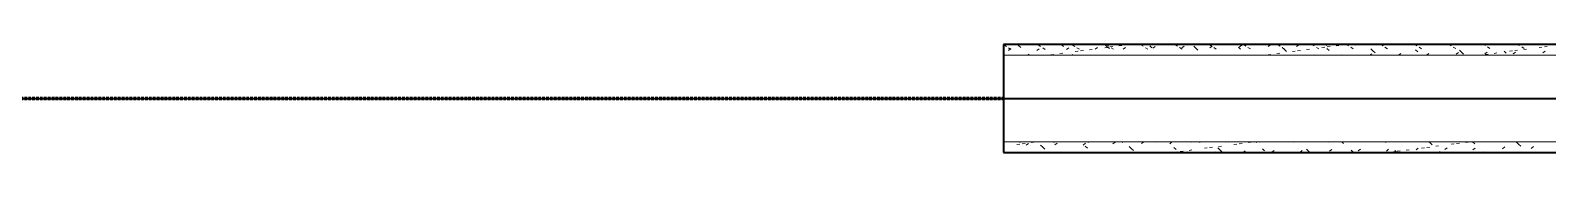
# Model space of a CAD drawing. Header units: millimetres. Extents: x -4948 to 42228, y -4856 to 69378.
# Drawn here: x 27384 to 29138, y 19530 to 19655 of the extents above; entities that cross this region are included whole.
import ezdxf

# ---------------------------------------------------------------- set-up
doc = ezdxf.new("R2010")
doc.units = ezdxf.units.MM
doc.linetypes.add('Штрих 3 х 1_5 мм', pattern=[4.5, 3, -1.5])
for name, color, linetype, lineweight in [('A-AREA', 32, 'Continuous', 9), ('A-DETL', 90, 'Continuous', 9), ('A-WALL', 113, 'Continuous', 13), ('A-WALL-PATT', 111, 'Continuous', 13), ('I-WALL', 2, 'Continuous', 13)]:
    doc.layers.add(name, color=color, linetype=linetype, lineweight=lineweight)

# ---------------------------------------------------------------- blocks, each defined once
blk = doc.blocks.new('27ELB-RD-AR-0000-BIM_rvt-1-1 этаж отм_ _0_000 лотки')
at = {"layer": 'A-AREA', "color": 252, "linetype": 'Штрих 3 х 1_5 мм', "lineweight": 70}
blk.add_line((26508.9, 19592.1), (28508.9, 19592.1), dxfattribs=at)
at = {"layer": 'A-DETL', "color": 252, "lineweight": 35}
blk.add_line((26508.9, 19592.1), (30708.9, 19592.1), dxfattribs=at)
at = {"layer": 'A-WALL', "color": 252, "lineweight": 9}
for p, q in [((30646.4, 19642.1), (28508.9, 19642.1)), ((30646.4, 19542.1), (28508.9, 19542.1))]:
    blk.add_line(p, q, dxfattribs=at)
at = {"layer": 'A-WALL-PATT', "color": 252, "linetype": 'Continuous', "lineweight": 9}
for p, q in [((28509.4, 19654.1), (28512.3, 19652.3)), ((28514.8, 19650.6), (28517.6, 19648.8)), ((28514.9, 19647.7), (28517.6, 19649.8)), ((28525.4, 19654.6), (28526.5, 19653.6)), ((28526.5, 19653.6), (28526.5, 19653.6)), ((28526.5, 19653.6), (28529, 19651.3)), ((28537.6, 19643.5), (28539, 19642.1)), ((28547.4, 19647.6), (28550.1, 19649.6)), ((28549, 19654.1), (28551.8, 19652.3)), ((28554.3, 19650.7), (28557.2, 19648.9)), ((28563.8, 19642.6), (28567.1, 19643.1)), ((28574.1, 19644), (28577.4, 19644.4)), ((28575.7, 19654.6), (28578.2, 19652.3)), ((28581.7, 19648.8), (28584.4, 19650.9)), ((28588.4, 19643), (28589.4, 19642.1)), ((28588.5, 19654.2), (28591.4, 19652.4)), ((28591.9, 19646.3), (28595.2, 19646.8)), ((28593.9, 19650.8), (28596.7, 19649)), ((28598, 19647.1), (28601.3, 19647.6)), ((28608.3, 19648.5), (28611.6, 19648.9)), ((28615, 19649.2), (28617.6, 19651.3)), ((28626, 19650.8), (28629.4, 19651.3)), ((28626.6, 19654.2), (28628.9, 19652)), ((28628.1, 19654.3), (28630.9, 19652.5)), ((28628.9, 19652), (28628.9, 19652)), ((28628.9, 19652), (28631.4, 19649.8)), ((28632.1, 19651.7), (28635.5, 19652.1)), ((28633.4, 19650.9), (28636.3, 19649.1)), ((28642.5, 19653), (28645.8, 19653.4)), ((28647.5, 19649.1), (28650.1, 19651.1)), ((28667.6, 19654.3), (28670.5, 19652.5)), ((28673, 19650.9), (28675.8, 19649.1)), ((28678.1, 19653), (28680.6, 19650.8)), ((28681.8, 19650.3), (28684.4, 19652.4)), ((28707.2, 19654.4), (28710, 19652.6)), ((28712.5, 19651), (28715.4, 19649.2)), ((28715, 19650.7), (28717.7, 19652.8)), ((28728.9, 19652.6), (28731.3, 19650.5)), ((28731.3, 19650.5), (28731.3, 19650.5)), ((28731.3, 19650.5), (28733.8, 19648.2)), ((28746.7, 19654.5), (28749.6, 19652.7)), ((28747.5, 19650.6), (28750.1, 19652.6)), ((28752.1, 19651.1), (28754.9, 19649.3)), ((28780.5, 19651.5), (28783, 19649.2)), ((28781.8, 19651.8), (28784.4, 19653.9)), ((28786.3, 19654.6), (28789.1, 19652.8)), ((28791.6, 19651.2), (28794.5, 19649.4)), ((28814.8, 19642.8), (28818.1, 19643.2)), ((28815, 19652.3), (28817.7, 19654.3)), ((28825.1, 19644.2), (28828.4, 19644.6)), ((28825.9, 19654.6), (28828.7, 19652.8)), ((28831.2, 19651.2), (28834, 19649.4)), ((28831.3, 19651.1), (28833.7, 19648.9)), ((28833.7, 19648.9), (28833.7, 19648.9)), ((28833.7, 19648.9), (28836.1, 19646.6)), ((28842.9, 19646.5), (28846.2, 19646.9)), ((28847.5, 19652.1), (28850.2, 19654.1)), ((28849, 19647.3), (28852.3, 19647.8)), ((28859.3, 19648.7), (28862.6, 19649.1)), ((28865.6, 19654.6), (28868.2, 19652.9)), ((28867.2, 19642.1), (28868.1, 19642.8)), ((28870.7, 19651.3), (28873.6, 19649.5)), ((28877.1, 19651), (28880.4, 19651.4)), ((28881.8, 19653.3), (28883.5, 19654.6)), ((28882.9, 19649.9), (28885.4, 19647.7)), ((28883.1, 19651.8), (28886.5, 19652.3)), ((28893.5, 19653.2), (28896.8, 19653.6)), ((28899.9, 19642.1), (28900.6, 19642.7)), ((28905.2, 19654.6), (28907.8, 19653)), ((28910.3, 19651.4), (28913.1, 19649.6)), ((28915.1, 19653.8), (28916.2, 19654.6)), ((28932.6, 19642.1), (28934.9, 19643.9)), ((28933.7, 19649.5), (28936.1, 19647.3)), ((28936.1, 19647.3), (28936.1, 19647.3)), ((28936.1, 19647.3), (28938.5, 19645.1)), ((28944.9, 19654.6), (28947.3, 19653.1)), ((28947.6, 19653.6), (28948.8, 19654.6)), ((28949.8, 19651.4), (28952.7, 19649.6)), ((28965.5, 19642.3), (28968.1, 19644.3)), ((28984.6, 19654.6), (28986.9, 19653.1)), ((28985.3, 19648.4), (28987.8, 19646.1)), ((28989.4, 19651.5), (28992.2, 19649.7)), ((28998, 19642.1), (29000.6, 19644.2)), ((29024.2, 19654.6), (29026.4, 19653.2)), ((29028.9, 19651.6), (29031.8, 19649.8)), ((29032.3, 19643.4), (29034.9, 19645.4)), ((29036.1, 19647.9), (29038.4, 19645.8)), ((29038.4, 19645.8), (29038.4, 19645.8)), ((29038.4, 19645.8), (29040.9, 19643.5)), ((29063.9, 19654.6), (29066, 19653.3)), ((29065.5, 19643.8), (29068.2, 19645.8)), ((29065.8, 19643), (29069.1, 19643.4)), ((29068.5, 19651.7), (29071.3, 19649.9)), ((29076.1, 19644.3), (29079.4, 19644.8)), ((29087.7, 19646.8), (29090.1, 19644.5)), ((29093.9, 19646.7), (29097.2, 19647.1)), ((29098, 19643.6), (29100.7, 19645.7)), ((29100, 19647.5), (29103.3, 19647.9)), ((29103.5, 19654.6), (29105.5, 19653.3)), ((29108, 19651.7), (29110.9, 19649.9)), ((29110.3, 19648.8), (29113.6, 19649.3)), ((29128.1, 19651.2), (29131.4, 19651.6)), ((29132.3, 19644.9), (29135, 19646.9)), ((29134.2, 19652), (29137.5, 19652.4)), ((28559.6, 19642.1), (28561, 19642.3)), ((28809.3, 19642.1), (28812, 19642.4)), ((28834.5, 19642.1), (28834.9, 19642.4)), ((29059.7, 19642.2), (29063, 19642.6)), ((28524.4, 19538.8), (28527.8, 19539.3)), ((28526.5, 19542.1), (28528.1, 19541.1)), ((28530.5, 19539.6), (28533.9, 19540.1)), ((28535.3, 19537.9), (28538, 19540)), ((28540.9, 19541), (28544.2, 19541.4)), ((28551.9, 19538), (28554.3, 19535.9)), ((28566.2, 19542.1), (28567.7, 19541.2)), ((28568.5, 19538.4), (28571.2, 19540.4)), ((28601, 19538.2), (28603.7, 19540.3)), ((28605.9, 19542.1), (28607.2, 19541.2)), ((28635.3, 19539.5), (28638, 19541.5)), ((28645.5, 19542.1), (28646.8, 19541.3)), ((28668.6, 19539.9), (28671.2, 19541.9)), ((28685.2, 19542.1), (28686.3, 19541.4)), ((28701.1, 19539.7), (28703.7, 19541.8)), ((28724.8, 19542.1), (28725.9, 19541.4)), ((28735.4, 19541), (28736.9, 19542.1)), ((28764.5, 19542.1), (28765.4, 19541.5)), ((28768.6, 19541.4), (28769.5, 19542.1)), ((28775.4, 19539), (28778.8, 19539.4)), ((28781.5, 19539.8), (28784.9, 19540.2)), ((28791.9, 19541.1), (28795.2, 19541.6)), ((28799.2, 19542.1), (28799.7, 19541.6)), ((28801.1, 19541.2), (28802.2, 19542.1)), ((28804.2, 19542.1), (28805, 19541.6)), ((28843.8, 19542.1), (28844.5, 19541.7)), ((28883.5, 19542.1), (28884.1, 19541.7)), ((28899.9, 19542.1), (28902.1, 19540.1)), ((28923.2, 19542.1), (28923.6, 19541.8)), ((28950.2, 19542.1), (28951.3, 19541.1)), ((28962.8, 19542.1), (28963.2, 19541.9)), ((29000.6, 19542.1), (29002, 19540.8)), ((29002, 19540.8), (29002, 19540.8)), ((29002, 19540.8), (29004.5, 19538.5)), ((29002.5, 19542.1), (29002.7, 19542)), ((29026.5, 19539.2), (29029.8, 19539.6)), ((29032.5, 19540), (29035.9, 19540.4)), ((29042.2, 19542.1), (29042.3, 19542)), ((29042.9, 19541.3), (29046.2, 19541.7)), ((29051.2, 19541.8), (29053.7, 19539.5)), ((29102, 19541.4), (29104.4, 19539.2)), ((29104.4, 19539.2), (29104.4, 19539.2)), ((29104.4, 19539.2), (29106.9, 19537)), ((28508.9, 19536.8), (28510, 19536.9)), ((28554.3, 19535.9), (28554.3, 19535.9)), ((28554.3, 19535.9), (28556.7, 19533.6)), ((28603.5, 19536.9), (28606, 19534.6)), ((28654.3, 19536.5), (28656.7, 19534.3)), ((28656.7, 19534.3), (28656.7, 19534.3)), ((28656.7, 19534.3), (28659.1, 19532.1)), ((28687.9, 19529.6), (28688.4, 19530)), ((28705.9, 19535.3), (28708.4, 19533.1)), ((28707.1, 19530), (28710.4, 19530.4)), ((28713.2, 19530.8), (28716.5, 19531.2)), ((28720.6, 19529.6), (28721.7, 19530.4)), ((28723.5, 19532.1), (28726.8, 19532.6)), ((28741.3, 19534.5), (28744.6, 19534.9)), ((28747.3, 19535.3), (28750.7, 19535.7)), ((28753.3, 19529.6), (28754.1, 19530.3)), ((28756.7, 19534.9), (28759, 19532.8)), ((28757.7, 19536.6), (28761, 19537.1)), ((28759, 19532.8), (28759, 19532.8)), ((28759, 19532.8), (28761.5, 19530.5)), ((28785.9, 19529.6), (28788.4, 19531.5)), ((28808.3, 19533.8), (28810.7, 19531.5)), ((28819, 19529.9), (28821.7, 19531.9)), ((28851.5, 19529.7), (28854.2, 19531.8)), ((28859.1, 19533.3), (28861.4, 19531.2)), ((28861.4, 19531.2), (28861.4, 19531.2)), ((28861.4, 19531.2), (28863.2, 19529.6)), ((28885.8, 19531), (28888.5, 19533)), ((28910.7, 19532.2), (28913.1, 19530)), ((28919.1, 19531.4), (28921.7, 19533.4)), ((28951.6, 19531.2), (28954.2, 19533.3)), ((28958.1, 19530.1), (28961.4, 19530.6)), ((28961.5, 19531.8), (28963.8, 19529.6)), ((28963.8, 19529.6), (28963.8, 19529.6)), ((28963.8, 19529.6), (28963.9, 19529.6)), ((28964.2, 19531), (28967.5, 19531.4)), ((28974.5, 19532.3), (28977.8, 19532.7)), ((28985.9, 19532.5), (28988.5, 19534.5)), ((28992.3, 19534.7), (28995.6, 19535.1)), ((28998.4, 19535.5), (29001.7, 19535.9)), ((29008.7, 19536.8), (29012, 19537.2)), ((29013, 19530.7), (29014.2, 19529.6)), ((29019.1, 19532.9), (29021.8, 19535)), ((29051.6, 19532.8), (29054.2, 19534.8)), ((29063.9, 19530.2), (29064.6, 19529.6)), ((29085.9, 19534), (29088.5, 19536)), ((29119.1, 19534.4), (29121.8, 19536.5))]:
    blk.add_line(p, q, dxfattribs=at)
at = {"layer": 'I-WALL', "color": 252, "lineweight": 35}
for p, q in [((30646.4, 19654.6), (28508.9, 19654.6)), ((28508.9, 19654.6), (28508.9, 19529.6)), ((28508.9, 19529.6), (30646.4, 19529.6))]:
    blk.add_line(p, q, dxfattribs=at)

msp = doc.modelspace()

# ---------------------------------------------------------------- block references
at = {"lineweight": 5}
msp.add_blockref('27ELB-RD-AR-0000-BIM_rvt-1-1 этаж отм_ _0_000 лотки', (0, 0), dxfattribs=at)

doc.saveas('drawing.dxf')
